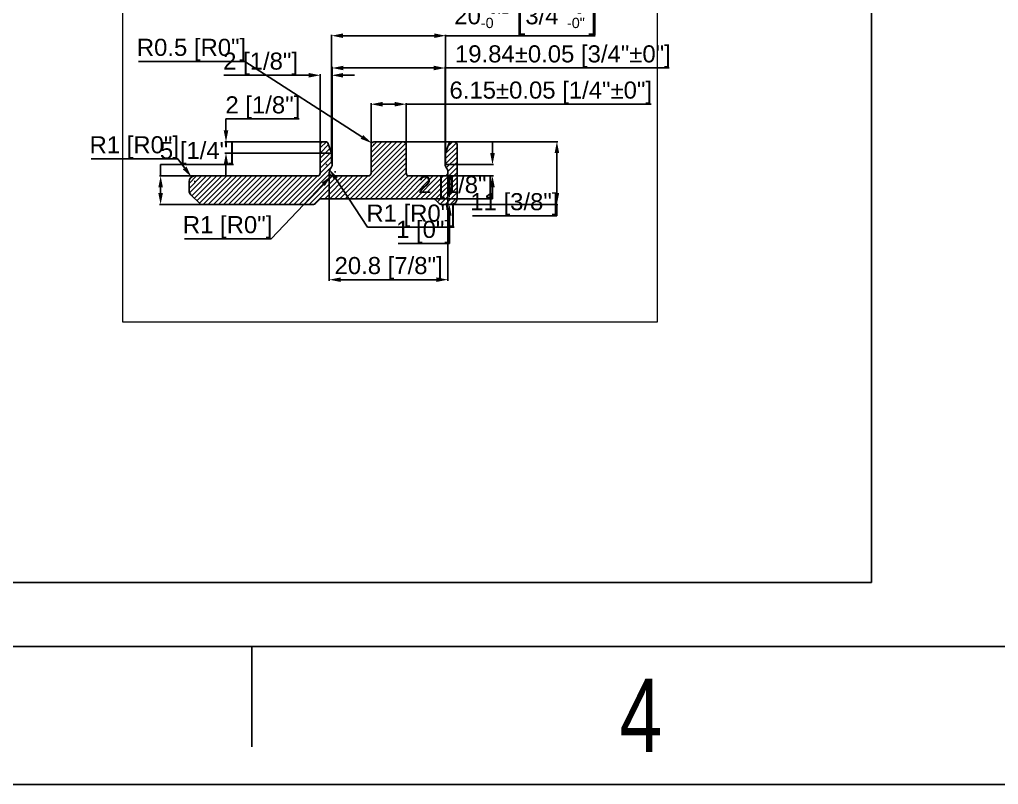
# Model space of a CAD drawing. Header units: millimetres. Extents: x 2185 to 26698, y 9658 to 17427.
# Drawn here: x 14118.5 to 14290.2, y 9658.1 to 9792.4 of the extents above; entities that cross this region are included whole.
import ezdxf

# ---------------------------------------------------------------- set-up
doc = ezdxf.new("R2010")
doc.units = ezdxf.units.MM
doc.linetypes.add('HIDDEN', pattern=[0.2, 0.1, -0.1])
doc.layers.add('02___PRT_ALL_AXES', color=7, linetype='Continuous')
doc.styles.add('CKSTANDARD', font='arial.ttf')
doc.styles.add('Roamns', font='romans.shx')
doc.styles.get("Standard").update_dxf_attribs({"font": 'arial.ttf'})
doc.dimstyles.new('缩小5倍', dxfattribs={"dimtxt": 3, "dimasz": 2, "dimexe": 0.18, "dimexo": 0.0625, "dimgap": 0.09, "dimtad": 1, "dimtoh": 1, "dimzin": 9, "dimdsep": 46, "dimtxsty": 'Standard', "dimblk": '_FILLED', "dimcen": 0.09, "dimclrd": 3, "dimclre": 3, "dimclrt": 3, "dimazin": 2, "dimtfac": 1, "dimtofl": 0, "dimtmove": 0, "dimatfit": 3, "dimldrblk": '_FILLED', "dimfxl": 1, "dimtolj": 1, "dimtzin": 0, "dimarcsym": 0})

# ---------------------------------------------------------------- blocks, each defined once
blk = doc.blocks.new('standard template')
for p, q in [((456.3, 5254.1), (37408.8, 5254.1)), ((9417.5, 4851.4), (9417.5, 5254.1))]:
    blk.add_line(p, q)
blk.add_lwpolyline([(37962.6, 4700.3), (-97.5, 4700.3), (-97.5, 30879.2), (37962.6, 30879.2)], close=True)
at = {"style": 'CKSTANDARD', "width": 0.75}
blk.add_text('4', height=294.8, dxfattribs=at).set_placement((10894.1, 4830.4))
at = {"style": 'Roamns'}
for tag, p in [('PAGE_NAME', (27466, 7593.7)), ('PROJECT_NAME', (27466, 6883.9)), ('DRAWN_NAME', (27466, 6174.1)), ('VERSION', (34241, 6174.1)), ('SELECT_DATA', (27466, 5464.4)), ('PAGE_NUMBER', (34241, 5464.4))]:
    blk.add_attdef(tag, p, '', height=284.5, dxfattribs=at)
blk = doc.blocks.new('_FILLED')
at = {"color": 0, "linetype": 'ByBlock'}
blk.add_solid([(0, 0), (-1, 0.2), (-1, -0.2)], dxfattribs=at)
blk = doc.blocks.new('*D289')
at = {"color": 3, "lineweight": -2, "transparency": 16777216}
for p, q in [((14143.22, 9764.91), (14143.22, 9766.91)), ((14143.22, 9766.91), (14156.01, 9766.91)), ((14149.66, 9764.91), (14143.04, 9764.91)), ((14143.22, 9761.91), (14143.22, 9762.91)), ((14152.37, 9759.91), (14143.04, 9759.91))]:
    blk.add_line(p, q, dxfattribs=at)
at = {"layer": 'Defpoints', "color": 0, "transparency": 16777216}
for p in [(14143.22, 9764.91), (14149.72, 9764.91), (14152.43, 9759.91)]:
    blk.add_point(p, dxfattribs=at)
at = {"color": 3, "lineweight": -2, "transparency": 16777216, "xscale": 2, "yscale": 2, "zscale": 2}
for p, rotation in [((14143.22, 9764.91), 90), ((14143.22, 9759.91), 270)]:
    blk.add_blockref('_FILLED', p, dxfattribs=dict(at, rotation=rotation))
at = {"color": 3, "lineweight": 5, "transparency": 16777216, "insert": (14149.66, 9768.94), "char_height": 3, "attachment_point": 5}
blk.add_mtext('\\A1;5 [1/4"]', dxfattribs=at)
blk = doc.blocks.new('*D290')
at = {"color": 3, "lineweight": -2, "transparency": 16777216}
for p, q in [((14180.15, 9770.42), (14180.15, 9777.68)), ((14182.15, 9777.5), (14184.3, 9777.5)), ((14186.3, 9770.42), (14186.3, 9777.68)), ((14186.3, 9777.5), (14229.31, 9777.5))]:
    blk.add_line(p, q, dxfattribs=at)
at = {"layer": 'Defpoints', "color": 0, "transparency": 16777216}
for p in [(14186.3, 9777.5), (14180.15, 9770.36), (14186.3, 9770.36)]:
    blk.add_point(p, dxfattribs=at)
at = {"color": 3, "lineweight": -2, "transparency": 16777216, "xscale": 2, "yscale": 2, "zscale": 2, "rotation": 180}
blk.add_blockref('_FILLED', (14180.15, 9777.5), dxfattribs=at)
at = {"color": 3, "lineweight": -2, "transparency": 16777216, "xscale": 2, "yscale": 2, "zscale": 2}
blk.add_blockref('_FILLED', (14186.3, 9777.5), dxfattribs=at)
at = {"color": 3, "lineweight": 5, "transparency": 16777216, "insert": (14211.67, 9779.53), "char_height": 3, "attachment_point": 5}
blk.add_mtext('\\A1;6.15±0.05 [1/4"±0"]', dxfattribs=at)
blk = doc.blocks.new('*D291')
at = {"color": 3, "lineweight": -2, "transparency": 16777216}
for p, q in [((14185.86, 9770.91), (14212.93, 9770.91)), ((14212.75, 9768.91), (14212.75, 9761.91)), ((14194.29, 9759.91), (14212.93, 9759.91)), ((14212.75, 9759.91), (14212.75, 9757.91)), ((14212.75, 9757.91), (14197.92, 9757.91))]:
    blk.add_line(p, q, dxfattribs=at)
at = {"layer": 'Defpoints', "color": 0, "transparency": 16777216}
for p in [(14185.8, 9770.91), (14194.22, 9759.91), (14212.75, 9759.91)]:
    blk.add_point(p, dxfattribs=at)
at = {"color": 3, "lineweight": -2, "transparency": 16777216, "xscale": 2, "yscale": 2, "zscale": 2}
for p, rotation in [((14212.75, 9770.91), 90), ((14212.75, 9759.91), 270)]:
    blk.add_blockref('_FILLED', p, dxfattribs=dict(at, rotation=rotation))
at = {"color": 3, "lineweight": 5, "transparency": 16777216, "insert": (14205.29, 9759.94), "char_height": 3, "attachment_point": 5}
blk.add_mtext('\\A1;11 [3/8"]', dxfattribs=at)
blk = doc.blocks.new('*D292')
at = {"color": 3, "lineweight": -2, "transparency": 16777216}
for p, q in [((14173.22, 9768.97), (14173.22, 9789.71)), ((14175.22, 9789.53), (14191.22, 9789.53)), ((14193.22, 9768.97), (14193.22, 9789.71)), ((14193.22, 9789.53), (14219.49, 9789.53))]:
    blk.add_line(p, q, dxfattribs=at)
at = {"layer": 'Defpoints', "color": 0, "transparency": 16777216}
for p in [(14193.22, 9789.53), (14173.22, 9768.91), (14193.22, 9768.91)]:
    blk.add_point(p, dxfattribs=at)
at = {"color": 3, "lineweight": -2, "transparency": 16777216, "xscale": 2, "yscale": 2, "zscale": 2, "rotation": 180}
blk.add_blockref('_FILLED', (14173.22, 9789.53), dxfattribs=at)
at = {"color": 3, "lineweight": -2, "transparency": 16777216, "xscale": 2, "yscale": 2, "zscale": 2}
blk.add_blockref('_FILLED', (14193.22, 9789.53), dxfattribs=at)
at = {"color": 3, "lineweight": 5, "transparency": 16777216, "insert": (14207.35, 9792.38), "char_height": 3, "attachment_point": 5}
blk.add_mtext('\\A1;20{\\H1.8;\\S+0.1^ -0;} {\\o\\l\\H4.32;[}3/4"{\\H1.8;\\S+0"^ -0";}{\\o\\l\\H4.32;]}', dxfattribs=at)
blk = doc.blocks.new('*D293')
at = {"color": 3, "lineweight": -2, "transparency": 16777216}
for p, q in [((14154.69, 9772.91), (14154.69, 9774.91)), ((14154.69, 9774.91), (14167.53, 9774.91)), ((14172.27, 9770.91), (14154.51, 9770.91)), ((14173.16, 9768.91), (14154.51, 9768.91)), ((14154.69, 9766.91), (14154.69, 9764.91))]:
    blk.add_line(p, q, dxfattribs=at)
at = {"layer": 'Defpoints', "color": 0, "transparency": 16777216}
for p in [(14172.33, 9770.91), (14154.69, 9768.91), (14173.22, 9768.91)]:
    blk.add_point(p, dxfattribs=at)
at = {"color": 3, "lineweight": -2, "transparency": 16777216, "xscale": 2, "yscale": 2, "zscale": 2}
for p, rotation in [((14154.69, 9770.91), 270), ((14154.69, 9768.91), 90)]:
    blk.add_blockref('_FILLED', p, dxfattribs=dict(at, rotation=rotation))
at = {"color": 3, "lineweight": 5, "transparency": 16777216, "insert": (14161.16, 9776.94), "char_height": 3, "attachment_point": 5}
blk.add_mtext('\\A1;2 [1/8"]', dxfattribs=at)
blk = doc.blocks.new('*D294')
at = {"color": 3, "lineweight": -2, "transparency": 16777216}
for p, q in [((14173.3, 9766.97), (14173.3, 9784.04)), ((14175.3, 9783.86), (14191.14, 9783.86)), ((14193.14, 9766.97), (14193.14, 9784.04)), ((14193.14, 9783.86), (14232.47, 9783.86))]:
    blk.add_line(p, q, dxfattribs=at)
at = {"layer": 'Defpoints', "color": 0, "transparency": 16777216}
for p in [(14193.14, 9783.86), (14173.3, 9766.91), (14193.14, 9766.91)]:
    blk.add_point(p, dxfattribs=at)
at = {"color": 3, "lineweight": -2, "transparency": 16777216, "xscale": 2, "yscale": 2, "zscale": 2, "rotation": 180}
blk.add_blockref('_FILLED', (14173.3, 9783.86), dxfattribs=at)
at = {"color": 3, "lineweight": -2, "transparency": 16777216, "xscale": 2, "yscale": 2, "zscale": 2}
blk.add_blockref('_FILLED', (14193.14, 9783.86), dxfattribs=at)
at = {"color": 3, "lineweight": 5, "transparency": 16777216, "insert": (14213.8, 9785.89), "char_height": 3, "attachment_point": 5}
blk.add_mtext('\\A1;19.84±0.05 [3/4"±0"]', dxfattribs=at)
blk = doc.blocks.new('*D311')
at = {"color": 3, "lineweight": -2, "transparency": 16777216}
for p, q in [((14193.9, 9762.91), (14193.9, 9764.91)), ((14191.08, 9760.91), (14194.08, 9760.91)), ((14192.49, 9759.91), (14194.08, 9759.91)), ((14193.9, 9757.91), (14193.9, 9753.07)), ((14193.9, 9753.07), (14184.89, 9753.07))]:
    blk.add_line(p, q, dxfattribs=at)
at = {"layer": 'Defpoints', "color": 0, "transparency": 16777216}
for p in [(14191.02, 9760.91), (14192.43, 9759.91), (14193.9, 9759.91)]:
    blk.add_point(p, dxfattribs=at)
at = {"color": 3, "lineweight": -2, "transparency": 16777216, "xscale": 2, "yscale": 2, "zscale": 2}
for p, rotation in [((14193.9, 9760.91), 270), ((14193.9, 9759.91), 90)]:
    blk.add_blockref('_FILLED', p, dxfattribs=dict(at, rotation=rotation))
at = {"color": 3, "lineweight": 5, "transparency": 16777216, "insert": (14189.35, 9755.08), "char_height": 3, "attachment_point": 5}
blk.add_mtext('\\A1;1 [0"]', dxfattribs=at)
blk = doc.blocks.new('*D312')
at = {"color": 3, "lineweight": -2, "transparency": 16777216}
for p, q in [((14201.45, 9768.91), (14201.45, 9770.91)), ((14193.21, 9766.91), (14201.63, 9766.91)), ((14193.14, 9764.91), (14201.63, 9764.91)), ((14201.45, 9762.91), (14201.45, 9760.91)), ((14201.45, 9760.91), (14188.62, 9760.91))]:
    blk.add_line(p, q, dxfattribs=at)
at = {"layer": 'Defpoints', "color": 0, "transparency": 16777216}
for p in [(14193.14, 9766.91), (14193.08, 9764.91), (14201.45, 9764.91)]:
    blk.add_point(p, dxfattribs=at)
at = {"color": 3, "lineweight": -2, "transparency": 16777216, "xscale": 2, "yscale": 2, "zscale": 2}
for p, rotation in [((14201.45, 9766.91), 270), ((14201.45, 9764.91), 90)]:
    blk.add_blockref('_FILLED', p, dxfattribs=dict(at, rotation=rotation))
at = {"color": 3, "lineweight": 5, "transparency": 16777216, "insert": (14194.99, 9762.94), "char_height": 3, "attachment_point": 5}
blk.add_mtext('\\A1;2 [1/8"]', dxfattribs=at)
blk = doc.blocks.new('*D313')
at = {"color": 3, "lineweight": -2, "transparency": 16777216}
for p, q in [((14169.22, 9782.58), (14154.3, 9782.58)), ((14171.22, 9770.47), (14171.22, 9782.76)), ((14173.22, 9768.97), (14173.22, 9782.76)), ((14175.22, 9782.58), (14177.22, 9782.58))]:
    blk.add_line(p, q, dxfattribs=at)
at = {"layer": 'Defpoints', "color": 0, "transparency": 16777216}
for p in [(14171.22, 9782.58), (14171.22, 9770.41), (14173.22, 9768.91)]:
    blk.add_point(p, dxfattribs=at)
at = {"color": 3, "lineweight": -2, "transparency": 16777216, "xscale": 2, "yscale": 2, "zscale": 2}
blk.add_blockref('_FILLED', (14171.22, 9782.58), dxfattribs=at)
at = {"color": 3, "lineweight": -2, "transparency": 16777216, "xscale": 2, "yscale": 2, "zscale": 2, "rotation": 180}
blk.add_blockref('_FILLED', (14173.22, 9782.58), dxfattribs=at)
at = {"color": 3, "lineweight": 5, "transparency": 16777216, "insert": (14160.76, 9784.62), "char_height": 3, "attachment_point": 5}
blk.add_mtext('\\A1;2 [1/8"]', dxfattribs=at)
blk = doc.blocks.new('*D314')
at = {"color": 3, "lineweight": -2, "transparency": 16777216}
for p, q in [((14172.82, 9765.55), (14172.82, 9746.52)), ((14193.62, 9765.55), (14193.62, 9746.52)), ((14174.82, 9746.7), (14191.62, 9746.7))]:
    blk.add_line(p, q, dxfattribs=at)
at = {"layer": 'Defpoints', "color": 0, "transparency": 16777216}
for p in [(14172.82, 9765.61), (14193.62, 9765.61), (14193.62, 9746.7)]:
    blk.add_point(p, dxfattribs=at)
at = {"color": 3, "lineweight": -2, "transparency": 16777216, "xscale": 2, "yscale": 2, "zscale": 2, "rotation": 180}
blk.add_blockref('_FILLED', (14172.82, 9746.7), dxfattribs=at)
at = {"color": 3, "lineweight": -2, "transparency": 16777216, "xscale": 2, "yscale": 2, "zscale": 2}
blk.add_blockref('_FILLED', (14193.62, 9746.7), dxfattribs=at)
at = {"color": 3, "lineweight": 5, "transparency": 16777216, "insert": (14183.22, 9748.73), "char_height": 3, "attachment_point": 5}
blk.add_mtext('\\A1;20.8 [7/8"]', dxfattribs=at)
blk = doc.blocks.new('*D295')
at = {"color": 3, "lineweight": -2, "transparency": 16777216}
for p, q in [((14172.21, 9766.91), (14172.39, 9766.91)), ((14172.3, 9766.82), (14172.3, 9767)), ((14179.53, 9755.91), (14173.95, 9764.4)), ((14194.72, 9755.91), (14179.53, 9755.91))]:
    blk.add_line(p, q, dxfattribs=at)
blk.add_arc((14172.3, 9766.91), 1, 293.0111, 315.8832, dxfattribs=at)
at = {"layer": 'Defpoints', "color": 0, "transparency": 16777216}
for p in [(14172.3, 9766.91), (14172.85, 9766.07)]:
    blk.add_point(p, dxfattribs=at)
at = {"color": 3, "lineweight": -2, "transparency": 16777216, "xscale": 2, "yscale": 2, "zscale": 2, "rotation": 123.3243531956145}
blk.add_blockref('_FILLED', (14172.85, 9766.07), dxfattribs=at)
at = {"color": 3, "lineweight": 5, "transparency": 16777216, "insert": (14187.17, 9757.93), "char_height": 3, "attachment_point": 5}
blk.add_mtext('\\A1;R1 [R0"]', dxfattribs=at)
blk = doc.blocks.new('*D315')
at = {"color": 3, "lineweight": -2, "transparency": 16777216}
for p, q in [((14173.73, 9765.61), (14173.91, 9765.61)), ((14173.82, 9765.52), (14173.82, 9765.7)), ((14162.6, 9753.9), (14171.75, 9763.44)), ((14147.42, 9753.9), (14162.6, 9753.9))]:
    blk.add_line(p, q, dxfattribs=at)
blk.add_arc((14173.82, 9765.61), 1, 207.1784, 236.5438, dxfattribs=at)
at = {"layer": 'Defpoints', "color": 0, "transparency": 16777216}
for p in [(14173.82, 9765.61), (14173.13, 9764.89)]:
    blk.add_point(p, dxfattribs=at)
at = {"color": 3, "lineweight": -2, "transparency": 16777216, "xscale": 2, "yscale": 2, "zscale": 2, "rotation": 46.2305995475444}
blk.add_blockref('_FILLED', (14173.13, 9764.89), dxfattribs=at)
at = {"color": 3, "lineweight": 5, "transparency": 16777216, "insert": (14154.97, 9755.91), "char_height": 3, "attachment_point": 5}
blk.add_mtext('\\A1;R1 [R0"]', dxfattribs=at)
blk = doc.blocks.new('*D316')
at = {"color": 3, "lineweight": -2, "transparency": 16777216}
for p, q in [((14131.06, 9767.92), (14146.24, 9767.92)), ((14146.24, 9767.92), (14147.43, 9766.32)), ((14149.13, 9763.91), (14149.31, 9763.91)), ((14149.22, 9763.82), (14149.22, 9764))]:
    blk.add_line(p, q, dxfattribs=at)
at = {"layer": 'Defpoints', "color": 0, "transparency": 16777216}
for p in [(14148.63, 9764.71), (14149.22, 9763.91)]:
    blk.add_point(p, dxfattribs=at)
at = {"color": 3, "lineweight": -2, "transparency": 16777216, "xscale": 2, "yscale": 2, "zscale": 2, "rotation": 306.6338123293356}
blk.add_blockref('_FILLED', (14148.63, 9764.71), dxfattribs=at)
at = {"color": 3, "lineweight": 5, "transparency": 16777216, "insert": (14138.6, 9769.93), "char_height": 3, "attachment_point": 5}
blk.add_mtext('\\A1;R1 [R0"]', dxfattribs=at)
blk = doc.blocks.new('*D296')
at = {"color": 3, "lineweight": -2, "transparency": 16777216}
for p, q in [((14139.34, 9785.03), (14158.02, 9785.03)), ((14158.02, 9785.03), (14178.55, 9771.77)), ((14180.56, 9770.41), (14180.74, 9770.41)), ((14180.65, 9770.32), (14180.65, 9770.5))]:
    blk.add_line(p, q, dxfattribs=at)
at = {"layer": 'Defpoints', "color": 0, "transparency": 16777216}
for p in [(14180.23, 9770.68), (14180.65, 9770.41)]:
    blk.add_point(p, dxfattribs=at)
at = {"color": 3, "lineweight": -2, "transparency": 16777216, "xscale": 2, "yscale": 2, "zscale": 2, "rotation": 327.1248593963745}
blk.add_blockref('_FILLED', (14180.23, 9770.68), dxfattribs=at)
at = {"color": 3, "lineweight": 5, "transparency": 16777216, "insert": (14148.64, 9787.04), "char_height": 3, "attachment_point": 5}
blk.add_mtext('\\A1;R0.5 [R0"]', dxfattribs=at)

msp = doc.modelspace()

# ---------------------------------------------------------------- hatches: boundary and pattern name
at = {"lineweight": 5}
h = msp.add_hatch(dxfattribs=at)
h.set_pattern_fill('ANSI31', color=2, scale=5)
h.set_pattern_definition([(45, (12398.0792, 1640.6681), (-0.44194174, 0.44194174), [])])
h.paths.add_polyline_path([(14149.223, 9764.908, 0.4142136), (14148.223, 9763.908), (14148.223, 9762.323, 0.1989124), (14148.516, 9761.616), (14150.077, 9760.055, 0.1989124), (14150.43, 9759.908), (14170.016, 9759.908, 0.1989124), (14170.37, 9760.055), (14171.077, 9760.762, -0.1989124), (14171.43, 9760.908), (14191.016, 9760.908, -0.1989124), (14191.37, 9760.762), (14192.077, 9760.055, 0.1989124), (14192.43, 9759.908), (14194.223, 9759.908, 0.4142136), (14195.223, 9760.908), (14195.223, 9770.408, 0.4142136), (14194.723, 9770.908), (14194.278, 9770.908, 0.3187078), (14193.806, 9770.574), (14193.223, 9768.908), (14193.223, 9767.3, 0.2849033), (14193.383, 9766.259, -0.2873746), (14193.54, 9765.208, -0.2981252), (14193.081, 9764.908), (14186.798, 9764.908, -0.4142136), (14186.298, 9765.408), (14186.298, 9770.408, 0.4142136), (14185.798, 9770.908), (14180.648, 9770.908, 0.4142136), (14180.148, 9770.408), (14180.148, 9765.408, -0.4142136), (14179.648, 9764.908), (14173.365, 9764.908, -0.2981331), (14172.907, 9765.208, -0.2873707), (14173.063, 9766.259, 0.2849033), (14173.223, 9767.3), (14173.223, 9768.908), (14172.64, 9770.574, 0.3187078), (14172.168, 9770.908), (14171.723, 9770.908, 0.4142136), (14171.223, 9770.408), (14171.223, 9765.408, -0.4142136), (14170.723, 9764.908)])
h.paths.add_polyline_path([(14170.237, 9752.139), (14175.404, 9752.139), (14175.404, 9759.639), (14170.237, 9759.639)], flags=9)

# ---------------------------------------------------------------- linework, layer by layer
at = {"color": 7, "linetype": 'Continuous'}
for p, q in [((14171.223, 9770.408), (14171.223, 9765.408)), ((14172.168, 9770.908), (14171.723, 9770.908)), ((14173.223, 9768.908), (14172.64, 9770.574)), ((14180.148, 9770.408), (14180.148, 9765.408)), ((14185.798, 9770.908), (14180.648, 9770.908)), ((14186.298, 9765.408), (14186.298, 9770.408)), ((14193.806, 9770.574), (14193.223, 9768.908)), ((14194.723, 9770.908), (14194.278, 9770.908)), ((14195.223, 9760.908), (14195.223, 9770.408)), ((14173.223, 9767.3), (14173.223, 9768.908)), ((14193.223, 9768.908), (14193.223, 9767.3)), ((14148.223, 9763.908), (14148.223, 9762.323)), ((14170.723, 9764.908), (14149.223, 9764.908)), ((14179.648, 9764.908), (14173.365, 9764.908)), ((14193.081, 9764.908), (14186.798, 9764.908)), ((14148.516, 9761.616), (14150.077, 9760.055)), ((14150.43, 9759.908), (14170.016, 9759.908)), ((14170.37, 9760.055), (14171.077, 9760.762)), ((14171.43, 9760.908), (14191.016, 9760.908)), ((14191.37, 9760.762), (14192.077, 9760.055)), ((14194.223, 9759.908), (14192.43, 9759.908))]:
    msp.add_line(p, q, dxfattribs=at)
msp.add_lwpolyline([(13942.044, 9936.148), (14267.94, 9936.148), (14267.94, 9693.549), (13942.044, 9693.549)], close=True)
at = {"color": 6, "lineweight": 5}
msp.add_lwpolyline([(14136.529, 9739.316), (14230.393, 9739.316), (14230.393, 9798.675), (14136.529, 9798.675)], close=True, dxfattribs=at)
at = {"color": 7, "linetype": 'Continuous'}
for centre, radius, start, end in [((14171.723, 9770.408), 0.5, 90, 180), ((14172.168, 9770.408), 0.5, 19.29005, 90), ((14180.648, 9770.408), 0.5, 90, 180), ((14185.798, 9770.408), 0.5, 0, 90), ((14194.278, 9770.408), 0.5, 90, 160.70995), ((14194.723, 9770.408), 0.5, 0, 90), ((14172.303, 9766.908), 1, 319.4642, 23.07392), ((14194.143, 9766.908), 1, 156.92608, 220.5358), ((14170.723, 9765.408), 0.5, 270, 0), ((14173.823, 9765.609), 1, 139.4642, 203.59742), ((14173.365, 9765.408), 0.5, 203.59742, 270), ((14179.648, 9765.408), 0.5, 270, 0), ((14186.798, 9765.408), 0.5, 180, 270), ((14193.081, 9765.408), 0.5, 270, 336.40258), ((14192.623, 9765.609), 1, 336.40258, 40.5358), ((14149.223, 9763.908), 1, 90, 180), ((14149.223, 9762.323), 1, 180, 225), ((14150.43, 9760.408), 0.5, 225, 270), ((14170.016, 9760.408), 0.5, 270, 315), ((14171.43, 9760.408), 0.5, 90, 135), ((14191.016, 9760.408), 0.5, 45, 90), ((14192.43, 9760.408), 0.5, 225, 270), ((14194.223, 9760.908), 1, 270, 0)]:
    msp.add_arc(centre, radius, start, end, dxfattribs=at)
at = {"layer": '02___PRT_ALL_AXES', "color": 8, "linetype": 'HIDDEN'}
msp.add_line((14185.923, 9760.908), (14180.523, 9760.908), dxfattribs=at)

# ---------------------------------------------------------------- block references
at = {"transparency": 33554595, "xscale": 0.04369384563332881, "yscale": 0.04369384563332881, "zscale": 0.04369384563332881}
msp.add_blockref('standard template', (13747.71, 9452.718), dxfattribs=at)

# ---------------------------------------------------------------- dimensions: what is measured, and where the dimension line sits
at = {"color": 6, "lineweight": 5}
dim = msp.add_linear_dim(base=(14193.223, 9789.534), p1=(14173.223, 9768.908), p2=(14193.223, 9768.908), dimstyle='缩小5倍', override={"dimtol": 1, "dimtp": 0.1, "dimtm": 1e-09, "dimtfac": 0.6, "dimtzin": 8}, dxfattribs=at)
dim.commit()
dim.dimension.update_dxf_attribs({"geometry": '*D292', "text_midpoint": (14207.355, 9792.384)})
for center, mpoint, picture, middle in [((14180.648, 9770.408), (14180.228, 9770.68), '*D296', (14148.639, 9785.031)), ((14172.303, 9766.908), (14172.853, 9766.073), '*D295', (14187.17, 9755.912)), ((14173.823, 9765.609), (14173.131, 9764.886), '*D315', (14154.967, 9753.897))]:
    dim = msp.add_radius_dim(center=center, mpoint=mpoint, dimstyle='缩小5倍', dxfattribs=at)
    dim.commit()
    dim.dimension.update_dxf_attribs({"geometry": picture, "text_midpoint": middle, "dimtype": 164})
for base, p1, p2, picture, middle in [((14171.223, 9782.583), (14173.223, 9768.908), (14171.223, 9770.408), '*D313', (14160.762, 9784.615)), ((14193.623, 9746.699), (14172.823, 9765.609), (14193.623, 9765.609), '*D314', (14183.223, 9748.731))]:
    dim = msp.add_linear_dim(base=base, p1=p1, p2=p2, dimstyle='缩小5倍', dxfattribs=at)
    dim.commit()
    dim.dimension.update_dxf_attribs({"geometry": picture, "text_midpoint": middle})
for base, p1, p2, picture, middle in [((14193.143, 9783.861), (14173.303, 9766.908), (14193.143, 9766.908), '*D294', (14213.804, 9783.861)), ((14186.298, 9777.5), (14180.148, 9770.358), (14186.298, 9770.358), '*D290', (14211.668, 9777.5))]:
    dim = msp.add_linear_dim(base=base, p1=p1, p2=p2, dimstyle='缩小5倍', override={"dimtol": 1, "dimtp": 0.05, "dimtm": 0.05, "dimtzin": 8}, dxfattribs=at)
    dim.commit()
    dim.dimension.update_dxf_attribs({"geometry": picture, "text_midpoint": middle, "dimtype": 160})
for base, p1, p2, picture, middle in [((14154.694, 9768.908), (14172.333, 9770.908), (14173.223, 9768.908), '*D293', (14161.155, 9774.908)), ((14193.895, 9759.908), (14191.016, 9760.908), (14192.43, 9759.908), '*D311', (14189.348, 9753.071))]:
    dim = msp.add_linear_dim(base=base, p1=p1, p2=p2, angle=90, dimstyle='缩小5倍', dxfattribs=at)
    dim.commit()
    dim.dimension.update_dxf_attribs({"geometry": picture, "text_midpoint": middle, "dimtype": 160})
dim = msp.add_radius_dim(center=(14149.223, 9763.908), mpoint=(14148.626, 9764.711), dimstyle='缩小5倍', dxfattribs=at)
dim.commit()
dim.dimension.update_dxf_attribs({"geometry": '*D316', "text_midpoint": (14138.603, 9769.933)})
for base, p1, p2, picture, middle in [((14143.223, 9764.908), (14152.43, 9759.908), (14149.723, 9764.908), '*D289', (14149.659, 9768.94)), ((14212.751, 9759.908), (14185.798, 9770.908), (14194.223, 9759.908), '*D291', (14205.291, 9759.94)), ((14201.449, 9764.908), (14193.143, 9766.908), (14193.081, 9764.908), '*D312', (14194.988, 9762.94))]:
    dim = msp.add_linear_dim(base=base, p1=p1, p2=p2, angle=90, dimstyle='缩小5倍', dxfattribs=at)
    dim.commit()
    dim.dimension.update_dxf_attribs({"geometry": picture, "text_midpoint": middle})

doc.saveas('drawing.dxf')
